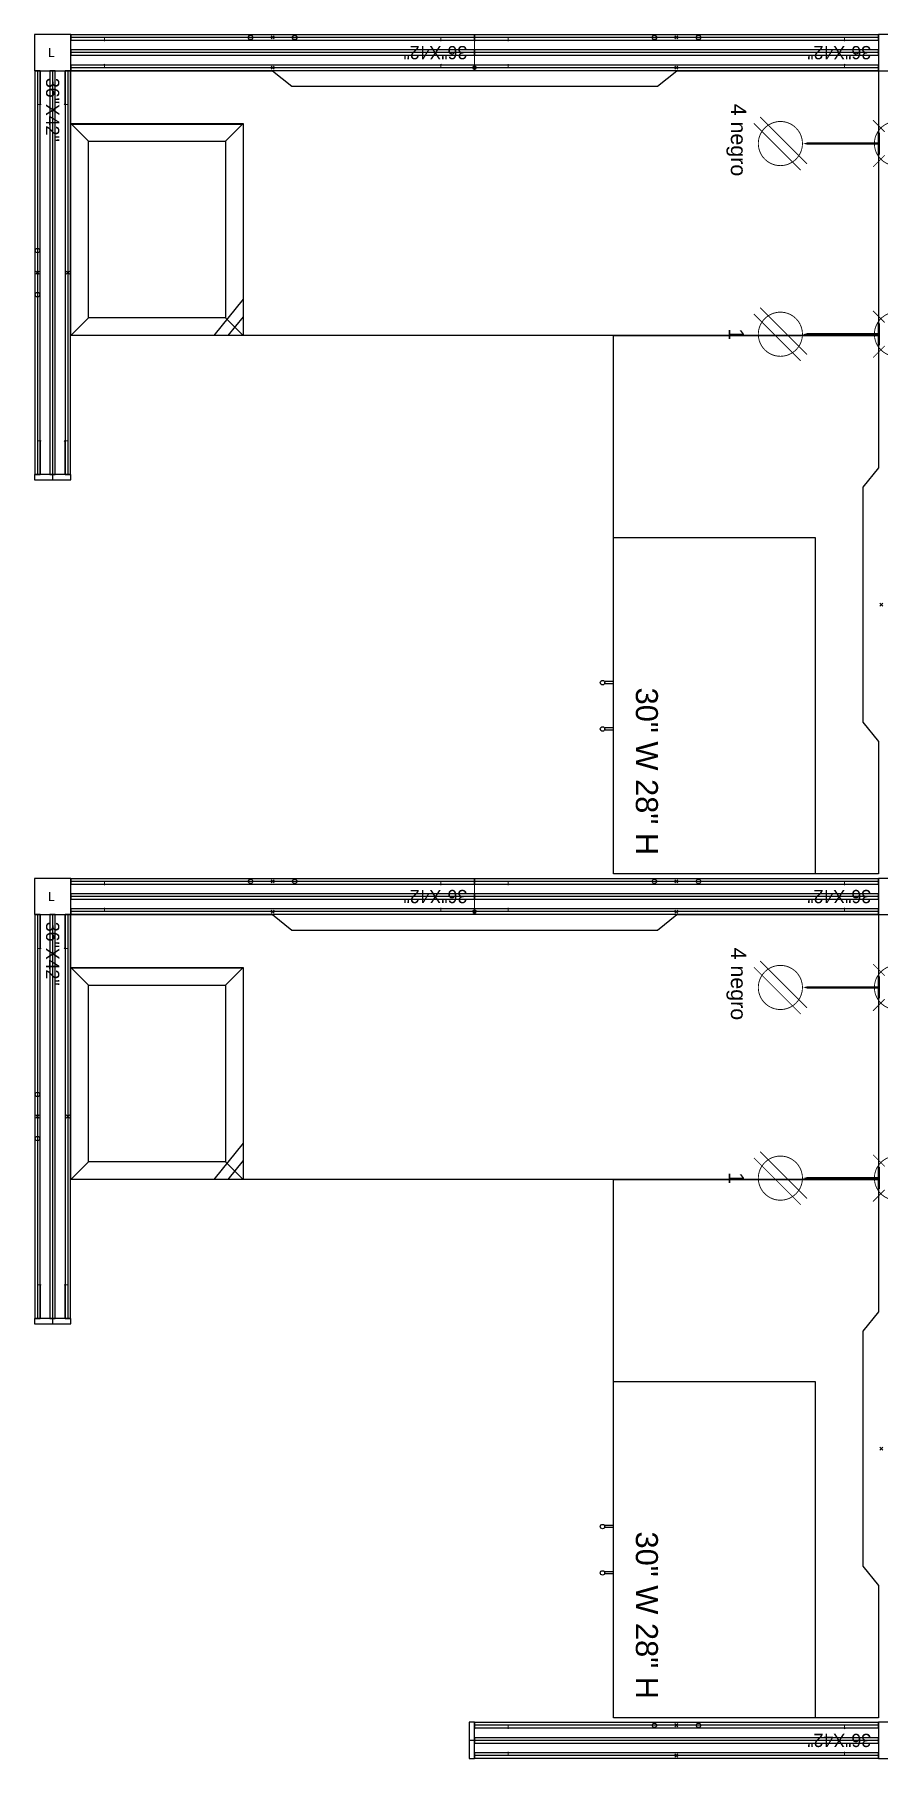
# Model space of a CAD drawing. Extents: x -899 to 851, y -1109 to 411.
# Drawn here: x -891.287 to -889.375, y -589.321 to -585.415 of the extents above; entities that cross this region are included whole.
import ezdxf
from ezdxf.enums import TextEntityAlignment as Align

# ---------------------------------------------------------------- set-up
doc = ezdxf.new("R2010")
doc.units = 0
doc.header["$LTSCALE"] = 24
doc.header["$MEASUREMENT"] = 0
doc.layers.get('0').update_dxf_attribs({"linetype": 'CONTINUOUS'})
for name, color, linetype in [('DD2D', 7, 'CONTINUOUS'), ('DD2D_Geometry', 7, 'CONTINUOUS'), ('ELECTRI', 7, 'CONTINUOUS'), ('ENFASIS NEW', 7, 'CONTINUOUS'), ('PEDESTALESUNIVERSALES', 7, 'CONTINUOUS'), ('S7000', 7, 'CONTINUOUS'), ('ssize', 7, 'CONTINUOUS'), ('TEXT HARNESS', 7, 'CONTINUOUS')]:
    doc.layers.add(name, color=color, linetype=linetype)
doc.styles.add('ARIAL', font='arial.ttf')
doc.styles.get("Standard").update_dxf_attribs({"font": 'acp.shx'})

# ---------------------------------------------------------------- blocks, each defined once
blk = doc.blocks.new('DD101036422D')
at = {"color": 1, "linetype": 'Continuous', "lineweight": 0}
for p, q in [((0, -0.0255), (0, 0.0255)), ((0.0017, 0.0275), (0.0218, 0.0275)), ((0.002, 0.0275), (0.0215, 0.0275)), ((0.0747, 0.0275), (0.0215, 0.0275)), ((0.0747, 0.0275), (0.075, 0.0275)), ((0.0765, 0.026), (0.0765, 0.0343)), ((0.8385, 0.0343), (0.0765, 0.0343)), ((0.8385, 0.0343), (0.8385, 0.026)), ((0.8403, 0.0275), (0.84, 0.0275)), ((0.8403, 0.0275), (0.8935, 0.0275)), ((0.9133, 0.0275), (0.8932, 0.0275)), ((0.913, 0.0275), (0.8935, 0.0275)), ((0.915, -0.0255), (0.915, 0.0255)), ((0.025, -0.0275), (0.002, -0.0275)), ((0.025, -0.0275), (0.0747, -0.0275)), ((0.0747, -0.0275), (0.075, -0.0275)), ((0.0765, -0.0343), (0.0765, -0.026)), ((0.8385, -0.0343), (0.0765, -0.0343)), ((0.8385, -0.026), (0.8385, -0.0343)), ((0.8403, -0.0275), (0.84, -0.0275)), ((0.89, -0.0275), (0.8403, -0.0275)), ((0.89, -0.0275), (0.913, -0.0275))]:
    blk.add_line(p, q, dxfattribs=at)
at = {"color": 1}
for p, q in [((0.454, 0.0379), (0.461, 0.0308)), ((0.454, 0.0308), (0.461, 0.0379)), ((0.454, -0.0379), (0.461, -0.0308)), ((0.454, -0.0308), (0.461, -0.0379))]:
    blk.add_line(p, q, dxfattribs=at)
for centre in [(0.4075, -0.0343), (0.5075, -0.0343)]:
    blk.add_circle(centre, 0.005, dxfattribs=at)
at = {"color": 1, "linetype": 'Continuous', "lineweight": 0}
for centre, radius, start, end in [((0.002, 0.0255), 0.00203, 90, 180), ((0.075, 0.026), 0.00151, 10.021, 90), ((0.075, 0.026), 0.00151, 0, 10.021), ((0.84, 0.026), 0.00151, 90, 169.979), ((0.84, 0.026), 0.00151, 169.979, 180), ((0.84, 0.026), 0.00151, 169.979, 180), ((0.913, 0.0255), 0.00203, 0, 90), ((0.002, -0.0255), 0.00203, 180, 270), ((0.075, -0.026), 0.00151, 270, 349.979), ((0.075, -0.026), 0.00151, 349.979, 0), ((0.84, -0.026), 0.00151, 180, 190.021), ((0.84, -0.026), 0.00151, 180, 190.021), ((0.84, -0.026), 0.00151, 190.021, 270), ((0.913, -0.0255), 0.00203, 270, 0)]:
    blk.add_arc(centre, radius, start, end, dxfattribs=at)
at = {"color": 1}
for p in [(0.4575, 0.0343), (0.4575, -0.0343)]:
    blk.add_point(p, dxfattribs=at)
at = {"insert": (0.0165, 0.0151), "char_height": 0.03, "attachment_point": 1}
blk.add_mtext_dynamic_manual_height_columns('36"X42"', width=75.494015, gutter_width=12.5, heights=[0], dxfattribs=at)
blk = doc.blocks.new('SPACE_DD10103642')
blk.add_blockref('DD101036422D', (0, 0))
blk = doc.blocks.new('DD3021422D')
for p, q in [((0, 0.041), (0, -0.041)), ((0.012, 0.041), (0, 0.041)), ((0.012, -0.041), (0.012, 0.041)), ((0, -0.041), (0.012, -0.041))]:
    blk.add_line(p, q)
blk = doc.blocks.new('SPACE_DD302142')
blk.add_blockref('DD3021422D', (0, 0))
blk = doc.blocks.new('DD40102472AB')
at = {"color": 1}
for p, q in [((0.0035, -0.0035), (-0.0035, 0.0035)), ((0.0035, 0.0035), (-0.0035, -0.0035))]:
    blk.add_line(p, q, dxfattribs=at)
blk.add_lwpolyline([(-0.4142, -0.0417), (0.4142, -0.0417), (0.458, -0.0067), (0.915, -0.0067), (0.915, -0.6067), (-0.915, -0.6067), (-0.915, -0.0067), (-0.458, -0.0067)], close=True)
blk.add_point((0, 0))
blk.add_point((0, 0))
blk.add_point((0, 0), dxfattribs=at)
blk = doc.blocks.new('DD40102448AB')
at = {"color": 1}
for p, q in [((0.0035, -0.0035), (-0.0035, 0.0035)), ((0.0035, 0.0035), (-0.0035, -0.0035))]:
    blk.add_line(p, q, dxfattribs=at)
blk.add_lwpolyline([(-0.2662, -0.0417), (0.2662, -0.0417), (0.31, -0.0067), (0.61, -0.0067), (0.61, -0.6067), (-0.61, -0.6067), (-0.61, -0.0067), (-0.31, -0.0067)], close=True)
blk.add_point((0, 0))
blk.add_point((0, 0))
blk.add_point((0, 0), dxfattribs=at)
blk = doc.blocks.new('PM19F1R1')
for p, q in [((0, -0.3969), (-0.067, -0.479)), ((0, -0.4365), (-0.0347, -0.479))]:
    blk.add_line(p, q)
at = {"color": 0}
blk.add_lwpolyline([(-0.391, 0), (0, 0), (0, -0.479), (-0.391, -0.479)], close=True, dxfattribs=at)
blk = doc.blocks.new('PC1519T')
for p, q in [((-0.351, 0.44), (-0.391, 0.48)), ((-0.04, 0.44), (0, 0.48)), ((-0.351, 0.04), (-0.391, 0)), ((-0.04, 0.04), (0, 0))]:
    blk.add_line(p, q)
for points in [[(-0.391, 0.48), (0, 0.48), (0, 0), (-0.391, 0)], [(-0.351, 0.44), (-0.04, 0.44), (-0.04, 0.04), (-0.351, 0.04)]]:
    blk.add_lwpolyline(points, close=True)
blk = doc.blocks.new('S71103028')
at = {"color": 150}
for p, q in [((0.326, 0), (0.326, -0.02)), ((0.331, 0), (0.331, -0.02)), ((0.431, 0), (0.431, -0.02)), ((0.436, 0), (0.436, -0.02)), ((0.331, -0.02), (0.326, -0.02)), ((0.436, -0.02), (0.431, -0.02)), ((0.436, -0.02), (0.431, -0.02))]:
    blk.add_line(p, q, dxfattribs=at)
blk.add_lwpolyline([(0, 0), (0, 0.457), (0.762, 0.457), (0.762, 0)], close=True, dxfattribs=at)
for centre in [(0.3285, -0.025), (0.4335, -0.025)]:
    blk.add_circle(centre, 0.005, dxfattribs=at)
at = {"layer": 'ssize', "insert": (0.7192, 0.0498), "char_height": 0.05, "attachment_point": 9}
blk.add_mtext('{\\fArial|b0|i0|c0|p34;30" W 28" H}', dxfattribs=at)
blk = doc.blocks.new('829030')
at = {"color": 1, "const_width": 0.002}
for points in [[(0.1385, 0.0265), (0.112, 0.053)], [(0.1915, 0.0265), (0.218, 0.053)], [(0.5705, 0.0265), (0.544, 0.053)], [(0.6235, 0.0265), (0.65, 0.053)], [(0.1385, -0.0265), (0.112, -0.053)], [(0.1915, -0.0265), (0.218, -0.053)], [(0.5705, -0.0265), (0.544, -0.053)], [(0.6235, -0.0265), (0.65, -0.053)]]:
    blk.add_lwpolyline(points, dxfattribs=at)
for points in [[(0.165, -0.05, -1), (0.165, 0.05, -1)], [(0.597, -0.05, 1), (0.597, 0.05, 1)]]:
    blk.add_lwpolyline(points, format="xyb", close=True, dxfattribs=at)
at = {"color": 1}
for points in [[(0.1, 0.009, 0.005, 0.005, 0), (0.118, -0.009, 0.005, 0.005, 0), (0.136, 0.009, 0.005, 0.005, 0), (0.154, -0.009, 0.005, 0.005, 0), (0.172, 0.009, 0.005, 0.005, 0), (0.19, -0.009, 0.005, 0.005, 0), (0.208, 0.009, 0.005, 0.005, 0), (0.226, -0.009, 0.005, 0.005, 0), (0.244, 0.009, 0.005, 0.005, 0), (0.262, -0.009, 0.005, 0.005, 0), (0.28, 0.009, 0.005, 0.005, 0), (0.298, -0.009, 0.005, 0.005, 0), (0.316, 0.009, 0.005, 0.005, 0), (0.334, -0.009, 0.005, 0.005, 0), (0.352, 0.009, 0.005, 0.005, 0), (0.37, -0.009, 0.005, 0.005, 0), (0.388, 0.009, 0.005, 0.005, 0), (0.406, -0.009, 0.005, 0.005, 0), (0.424, 0.009, 0.005, 0.005, 0), (0.442, -0.009, 0.005, 0.005, 0), (0.46, 0.009, 0.005, 0.005, 0), (0.478, -0.009, 0.005, 0.005, 0), (0.496, 0.009, 0.005, 0.005, 0), (0.514, -0.009, 0.005, 0.005, 0), (0.532, 0.009, 0.005, 0.005, 0), (0.55, -0.009, 0, 0, 0)], [(0.676, 0.009, 0.005, 0.005, 0), (0.658, -0.009, 0.005, 0.005, 0), (0.64, 0.009, 0.005, 0.005, 0), (0.622, -0.009, 0.005, 0.005, 0), (0.604, 0.009, 0.005, 0.005, 0), (0.586, -0.009, 0.005, 0.005, 0), (0.568, 0.009, 0.005, 0.005, 0), (0.55, -0.009, 0, 0, 0)]]:
    blk.add_lwpolyline(points, format="xyseb", dxfattribs=at)
blk.add_circle((0, 0), 0.0125, dxfattribs=at)
blk.add_point((0, 0), dxfattribs=at)
at = {"layer": 'TEXT HARNESS', "color": 1, "style": 'ARIAL'}
blk.add_text('30"', height=0.03469, dxfattribs=at).set_placement((0.381, 0.05), align=Align.MIDDLE)
blk = doc.blocks.new('8065E1C')
at = {"color": 1}
for points, const_width in [([(0.025, -0.04), (-0.025, -0.04)], 0.005), ([(-0.0601, -0.309), (0.046, -0.2029)], 0.002), ([(-0.046, -0.3231), (0.0601, -0.217)], 0.002)]:
    blk.add_lwpolyline(points, dxfattribs=dict(at, const_width=const_width))
blk.add_lwpolyline([(0, -0.04, 0.005, 0.005, 0), (0, -0.165, 0.025, 0, 0), (0, -0.2114, 0, 0, 0)], format="xyseb", dxfattribs=at)
at = {"color": 1, "const_width": 0.002}
blk.add_lwpolyline([(-0.05, -0.263, -1), (0.05, -0.263, -1)], format="xyb", close=True, dxfattribs=at)
at = {"color": 1}
blk.add_circle((0, 0), 0.0125, dxfattribs=at)
blk.add_point((0, 0), dxfattribs=at)
at = {"layer": 'TEXT HARNESS', "color": 1, "style": 'ARIAL'}
blk.add_text('1', height=0.0347, dxfattribs=at).set_placement((0, -0.363), align=Align.MIDDLE)
blk = doc.blocks.new('8065E4C')
at = {"color": 1}
for points, const_width in [([(0.025, -0.04), (-0.025, -0.04)], 0.005), ([(-0.0601, -0.309), (0.046, -0.2029)], 0.002), ([(-0.046, -0.3231), (0.0601, -0.217)], 0.002)]:
    blk.add_lwpolyline(points, dxfattribs=dict(at, const_width=const_width))
blk.add_lwpolyline([(0, -0.04, 0.005, 0.005, 0), (0, -0.165, 0.025, 0, 0), (0, -0.2114, 0, 0, 0)], format="xyseb", dxfattribs=at)
at = {"color": 1, "const_width": 0.002}
blk.add_lwpolyline([(-0.05, -0.263, -1), (0.05, -0.263, -1)], format="xyb", close=True, dxfattribs=at)
at = {"color": 1}
blk.add_circle((0, 0), 0.0125, dxfattribs=at)
blk.add_point((0, 0), dxfattribs=at)
at = {"layer": 'TEXT HARNESS', "color": 1, "style": 'ARIAL'}
blk.add_text('4 negro', height=0.03469, dxfattribs=at).set_placement((-0.0081, -0.363), align=Align.MIDDLE)

msp = doc.modelspace()

# ---------------------------------------------------------------- linework, layer by layer
at = {"layer": 'DD2D'}
for p, q in [((-890.2902, -585.4214), (-891.2052, -585.4214)), ((-889.3752, -585.4214), (-890.2902, -585.4214)), ((-891.2052, -585.4557), (-891.2053, -585.4557)), ((-890.2902, -585.4557), (-891.2052, -585.4557)), ((-890.2902, -585.4557), (-891.2052, -585.4557)), ((-890.2902, -585.4557), (-890.2903, -585.4557)), ((-889.3752, -585.4557), (-890.2902, -585.4557)), ((-889.3752, -585.4557), (-890.2902, -585.4557)), ((-891.2805, -585.4967), (-891.2805, -586.4117)), ((-891.2462, -585.4967), (-891.2462, -586.4117)), ((-891.2462, -585.4967), (-891.2462, -586.4117)), ((-891.2119, -585.4967), (-891.2119, -586.4117)), ((-890.2902, -585.49), (-891.2052, -585.49)), ((-889.3752, -585.49), (-890.2902, -585.49)), ((-891.2462, -586.4117), (-891.2462, -586.4237)), ((-890.2902, -587.3334), (-891.2052, -587.3334)), ((-889.3752, -587.3334), (-890.2902, -587.3334)), ((-891.2052, -587.3677), (-891.2053, -587.3677)), ((-890.2902, -587.3677), (-891.2052, -587.3677)), ((-890.2902, -587.3677), (-891.2052, -587.3677)), ((-890.2902, -587.3677), (-890.2903, -587.3677)), ((-889.3752, -587.3677), (-890.2902, -587.3677)), ((-889.3752, -587.3677), (-890.2902, -587.3677)), ((-891.2805, -587.4087), (-891.2805, -588.3237)), ((-891.2462, -587.4087), (-891.2462, -588.3237)), ((-891.2462, -587.4087), (-891.2462, -588.3237)), ((-891.2119, -587.4087), (-891.2119, -588.3237)), ((-890.2902, -587.402), (-891.2052, -587.402)), ((-889.3752, -587.402), (-890.2902, -587.402)), ((-891.2462, -588.3237), (-891.2462, -588.3357)), ((-889.3752, -589.2454), (-890.2902, -589.2454)), ((-890.2902, -589.2797), (-890.3022, -589.2797)), ((-889.3752, -589.2797), (-890.2902, -589.2797)), ((-889.3752, -589.2797), (-890.2902, -589.2797)), ((-889.3752, -589.314), (-890.2902, -589.314))]:
    msp.add_line(p, q, dxfattribs=at)
at = {"layer": 'DD2D_Geometry'}
for points in [[(-891.2052, -585.4147), (-891.2873, -585.4147), (-891.2873, -585.4967), (-891.2052, -585.4967)], [(-890.2902, -585.4154), (-891.2052, -585.4154), (-891.2052, -585.4274), (-890.2902, -585.4274)], [(-890.2902, -585.4154), (-891.2052, -585.4154), (-891.2052, -585.4274), (-890.2902, -585.4274)], [(-890.2902, -585.4154), (-891.2052, -585.4154), (-891.2052, -585.4274), (-890.2902, -585.4274)], [(-890.2902, -585.4154), (-891.2052, -585.4154), (-891.2052, -585.4274), (-890.2902, -585.4274)], [(-890.2902, -585.4154), (-891.2052, -585.4154), (-891.2052, -585.4274), (-890.2902, -585.4274)], [(-890.2902, -585.4154), (-891.2052, -585.4154), (-891.2052, -585.4274), (-890.2902, -585.4274)], [(-890.2902, -585.4154), (-891.2052, -585.4154), (-891.2052, -585.4274), (-890.2902, -585.4274)], [(-890.2902, -585.4154), (-891.2052, -585.4154), (-891.2052, -585.4274), (-890.2902, -585.4274)], [(-890.2902, -585.4154), (-891.2052, -585.4154), (-891.2052, -585.4274), (-890.2902, -585.4274)], [(-890.2902, -585.4154), (-891.2052, -585.4154), (-891.2052, -585.4274), (-890.2902, -585.4274)], [(-889.3752, -585.4154), (-890.2902, -585.4154), (-890.2902, -585.4274), (-889.3752, -585.4274)], [(-889.3752, -585.4154), (-890.2902, -585.4154), (-890.2902, -585.4274), (-889.3752, -585.4274)], [(-889.3752, -585.4154), (-890.2902, -585.4154), (-890.2902, -585.4274), (-889.3752, -585.4274)], [(-889.3752, -585.4154), (-890.2902, -585.4154), (-890.2902, -585.4274), (-889.3752, -585.4274)], [(-889.3752, -585.4154), (-890.2902, -585.4154), (-890.2902, -585.4274), (-889.3752, -585.4274)], [(-889.3752, -585.4154), (-890.2902, -585.4154), (-890.2902, -585.4274), (-889.3752, -585.4274)], [(-889.3752, -585.4154), (-890.2902, -585.4154), (-890.2902, -585.4274), (-889.3752, -585.4274)], [(-889.3752, -585.4154), (-890.2902, -585.4154), (-890.2902, -585.4274), (-889.3752, -585.4274)], [(-889.3752, -585.4154), (-890.2902, -585.4154), (-890.2902, -585.4274), (-889.3752, -585.4274)], [(-889.3752, -585.4154), (-890.2902, -585.4154), (-890.2902, -585.4274), (-889.3752, -585.4274)], [(-889.3752, -585.4147), (-889.3752, -585.4968), (-889.2932, -585.4968), (-889.2932, -585.4147)], [(-890.2902, -585.4497), (-891.2052, -585.4497), (-891.2052, -585.4617), (-890.2902, -585.4617)], [(-890.2902, -585.4497), (-891.2052, -585.4497), (-891.2052, -585.4617), (-890.2902, -585.4617)], [(-890.2902, -585.4497), (-891.2052, -585.4497), (-891.2052, -585.4617), (-890.2902, -585.4617)], [(-890.2902, -585.4497), (-891.2052, -585.4497), (-891.2052, -585.4617), (-890.2902, -585.4617)], [(-890.2902, -585.4497), (-891.2052, -585.4497), (-891.2052, -585.4617), (-890.2902, -585.4617)], [(-890.2902, -585.4497), (-891.2052, -585.4497), (-891.2052, -585.4617), (-890.2902, -585.4617)], [(-890.2902, -585.4497), (-891.2052, -585.4497), (-891.2052, -585.4617), (-890.2902, -585.4617)], [(-890.2902, -585.484), (-891.2052, -585.484), (-891.2052, -585.496), (-890.2902, -585.496)], [(-890.2902, -585.484), (-891.2052, -585.484), (-891.2052, -585.496), (-890.2902, -585.496)], [(-890.2902, -585.484), (-891.2052, -585.484), (-891.2052, -585.496), (-890.2902, -585.496)], [(-890.2902, -585.484), (-891.2052, -585.484), (-891.2052, -585.496), (-890.2902, -585.496)], [(-890.2902, -585.484), (-891.2052, -585.484), (-891.2052, -585.496), (-890.2902, -585.496)], [(-890.2902, -585.484), (-891.2052, -585.484), (-891.2052, -585.496), (-890.2902, -585.496)], [(-890.2902, -585.484), (-891.2052, -585.484), (-891.2052, -585.496), (-890.2902, -585.496)], [(-890.2902, -585.484), (-891.2052, -585.484), (-891.2052, -585.496), (-890.2902, -585.496)], [(-890.2902, -585.484), (-891.2052, -585.484), (-891.2052, -585.496), (-890.2902, -585.496)], [(-890.2902, -585.484), (-891.2052, -585.484), (-891.2052, -585.496), (-890.2902, -585.496)], [(-890.2903, -585.4557), (-890.2902, -585.4557), (-890.2902, -585.4557), (-890.2903, -585.4557)], [(-889.3752, -585.4497), (-890.2902, -585.4497), (-890.2902, -585.4617), (-889.3752, -585.4617)], [(-889.3752, -585.4497), (-890.2902, -585.4497), (-890.2902, -585.4617), (-889.3752, -585.4617)], [(-889.3752, -585.4497), (-890.2902, -585.4497), (-890.2902, -585.4617), (-889.3752, -585.4617)], [(-889.3752, -585.4497), (-890.2902, -585.4497), (-890.2902, -585.4617), (-889.3752, -585.4617)], [(-889.3752, -585.4497), (-890.2902, -585.4497), (-890.2902, -585.4617), (-889.3752, -585.4617)], [(-889.3752, -585.4497), (-890.2902, -585.4497), (-890.2902, -585.4617), (-889.3752, -585.4617)], [(-889.3752, -585.4497), (-890.2902, -585.4497), (-890.2902, -585.4617), (-889.3752, -585.4617)], [(-889.3752, -585.484), (-890.2902, -585.484), (-890.2902, -585.496), (-889.3752, -585.496)], [(-889.3752, -585.484), (-890.2902, -585.484), (-890.2902, -585.496), (-889.3752, -585.496)], [(-889.3752, -585.484), (-890.2902, -585.484), (-890.2902, -585.496), (-889.3752, -585.496)], [(-889.3752, -585.484), (-890.2902, -585.484), (-890.2902, -585.496), (-889.3752, -585.496)], [(-889.3752, -585.484), (-890.2902, -585.484), (-890.2902, -585.496), (-889.3752, -585.496)], [(-889.3752, -585.484), (-890.2902, -585.484), (-890.2902, -585.496), (-889.3752, -585.496)], [(-889.3752, -585.484), (-890.2902, -585.484), (-890.2902, -585.496), (-889.3752, -585.496)], [(-889.3752, -585.484), (-890.2902, -585.484), (-890.2902, -585.496), (-889.3752, -585.496)], [(-889.3752, -585.484), (-890.2902, -585.484), (-890.2902, -585.496), (-889.3752, -585.496)], [(-889.3752, -585.484), (-890.2902, -585.484), (-890.2902, -585.496), (-889.3752, -585.496)], [(-891.2865, -585.4967), (-891.2865, -586.4117), (-891.2745, -586.4117), (-891.2745, -585.4967)], [(-891.2865, -585.4967), (-891.2865, -586.4117), (-891.2745, -586.4117), (-891.2745, -585.4967)], [(-891.2865, -585.4967), (-891.2865, -586.4117), (-891.2745, -586.4117), (-891.2745, -585.4967)], [(-891.2865, -585.4967), (-891.2865, -586.4117), (-891.2745, -586.4117), (-891.2745, -585.4967)], [(-891.2865, -585.4967), (-891.2865, -586.4117), (-891.2745, -586.4117), (-891.2745, -585.4967)], [(-891.2865, -585.4967), (-891.2865, -586.4117), (-891.2745, -586.4117), (-891.2745, -585.4967)], [(-891.2865, -585.4967), (-891.2865, -586.4117), (-891.2745, -586.4117), (-891.2745, -585.4967)], [(-891.2865, -585.4967), (-891.2865, -586.4117), (-891.2745, -586.4117), (-891.2745, -585.4967)], [(-891.2865, -585.4967), (-891.2865, -586.4117), (-891.2745, -586.4117), (-891.2745, -585.4967)], [(-891.2865, -585.4967), (-891.2865, -586.4117), (-891.2745, -586.4117), (-891.2745, -585.4967)], [(-891.2522, -585.4967), (-891.2522, -586.4117), (-891.2402, -586.4117), (-891.2402, -585.4967)], [(-891.2522, -585.4967), (-891.2522, -586.4117), (-891.2402, -586.4117), (-891.2402, -585.4967)], [(-891.2522, -585.4967), (-891.2522, -586.4117), (-891.2402, -586.4117), (-891.2402, -585.4967)], [(-891.2522, -585.4967), (-891.2522, -586.4117), (-891.2402, -586.4117), (-891.2402, -585.4967)], [(-891.2522, -585.4967), (-891.2522, -586.4117), (-891.2402, -586.4117), (-891.2402, -585.4967)], [(-891.2522, -585.4967), (-891.2522, -586.4117), (-891.2402, -586.4117), (-891.2402, -585.4967)], [(-891.2522, -585.4967), (-891.2522, -586.4117), (-891.2402, -586.4117), (-891.2402, -585.4967)], [(-891.2179, -585.4967), (-891.2179, -586.4117), (-891.2059, -586.4117), (-891.2059, -585.4967)], [(-891.2179, -585.4967), (-891.2179, -586.4117), (-891.2059, -586.4117), (-891.2059, -585.4967)], [(-891.2179, -585.4967), (-891.2179, -586.4117), (-891.2059, -586.4117), (-891.2059, -585.4967)], [(-891.2179, -585.4967), (-891.2179, -586.4117), (-891.2059, -586.4117), (-891.2059, -585.4967)], [(-891.2179, -585.4967), (-891.2179, -586.4117), (-891.2059, -586.4117), (-891.2059, -585.4967)], [(-891.2179, -585.4967), (-891.2179, -586.4117), (-891.2059, -586.4117), (-891.2059, -585.4967)], [(-891.2179, -585.4967), (-891.2179, -586.4117), (-891.2059, -586.4117), (-891.2059, -585.4967)], [(-891.2179, -585.4967), (-891.2179, -586.4117), (-891.2059, -586.4117), (-891.2059, -585.4967)], [(-891.2179, -585.4967), (-891.2179, -586.4117), (-891.2059, -586.4117), (-891.2059, -585.4967)], [(-891.2179, -585.4967), (-891.2179, -586.4117), (-891.2059, -586.4117), (-891.2059, -585.4967)], [(-891.2052, -587.3267), (-891.2873, -587.3267), (-891.2873, -587.4087), (-891.2052, -587.4087)], [(-890.2902, -587.3274), (-891.2052, -587.3274), (-891.2052, -587.3394), (-890.2902, -587.3394)], [(-890.2902, -587.3274), (-891.2052, -587.3274), (-891.2052, -587.3394), (-890.2902, -587.3394)], [(-890.2902, -587.3274), (-891.2052, -587.3274), (-891.2052, -587.3394), (-890.2902, -587.3394)], [(-890.2902, -587.3274), (-891.2052, -587.3274), (-891.2052, -587.3394), (-890.2902, -587.3394)], [(-890.2902, -587.3274), (-891.2052, -587.3274), (-891.2052, -587.3394), (-890.2902, -587.3394)], [(-890.2902, -587.3274), (-891.2052, -587.3274), (-891.2052, -587.3394), (-890.2902, -587.3394)], [(-890.2902, -587.3274), (-891.2052, -587.3274), (-891.2052, -587.3394), (-890.2902, -587.3394)], [(-890.2902, -587.3274), (-891.2052, -587.3274), (-891.2052, -587.3394), (-890.2902, -587.3394)], [(-890.2902, -587.3274), (-891.2052, -587.3274), (-891.2052, -587.3394), (-890.2902, -587.3394)], [(-890.2902, -587.3274), (-891.2052, -587.3274), (-891.2052, -587.3394), (-890.2902, -587.3394)], [(-889.3752, -587.3274), (-890.2902, -587.3274), (-890.2902, -587.3394), (-889.3752, -587.3394)], [(-889.3752, -587.3274), (-890.2902, -587.3274), (-890.2902, -587.3394), (-889.3752, -587.3394)], [(-889.3752, -587.3274), (-890.2902, -587.3274), (-890.2902, -587.3394), (-889.3752, -587.3394)], [(-889.3752, -587.3274), (-890.2902, -587.3274), (-890.2902, -587.3394), (-889.3752, -587.3394)], [(-889.3752, -587.3274), (-890.2902, -587.3274), (-890.2902, -587.3394), (-889.3752, -587.3394)], [(-889.3752, -587.3274), (-890.2902, -587.3274), (-890.2902, -587.3394), (-889.3752, -587.3394)], [(-889.3752, -587.3274), (-890.2902, -587.3274), (-890.2902, -587.3394), (-889.3752, -587.3394)], [(-889.3752, -587.3274), (-890.2902, -587.3274), (-890.2902, -587.3394), (-889.3752, -587.3394)], [(-889.3752, -587.3274), (-890.2902, -587.3274), (-890.2902, -587.3394), (-889.3752, -587.3394)], [(-889.3752, -587.3274), (-890.2902, -587.3274), (-890.2902, -587.3394), (-889.3752, -587.3394)], [(-889.3752, -587.3267), (-889.3752, -587.4088), (-889.2932, -587.4088), (-889.2932, -587.3267)], [(-890.2902, -587.3617), (-891.2052, -587.3617), (-891.2052, -587.3737), (-890.2902, -587.3737)], [(-890.2902, -587.3617), (-891.2052, -587.3617), (-891.2052, -587.3737), (-890.2902, -587.3737)], [(-890.2902, -587.3617), (-891.2052, -587.3617), (-891.2052, -587.3737), (-890.2902, -587.3737)], [(-890.2902, -587.3617), (-891.2052, -587.3617), (-891.2052, -587.3737), (-890.2902, -587.3737)], [(-890.2902, -587.3617), (-891.2052, -587.3617), (-891.2052, -587.3737), (-890.2902, -587.3737)], [(-890.2902, -587.3617), (-891.2052, -587.3617), (-891.2052, -587.3737), (-890.2902, -587.3737)], [(-890.2902, -587.3617), (-891.2052, -587.3617), (-891.2052, -587.3737), (-890.2902, -587.3737)], [(-890.2902, -587.396), (-891.2052, -587.396), (-891.2052, -587.408), (-890.2902, -587.408)], [(-890.2902, -587.396), (-891.2052, -587.396), (-891.2052, -587.408), (-890.2902, -587.408)], [(-890.2902, -587.396), (-891.2052, -587.396), (-891.2052, -587.408), (-890.2902, -587.408)], [(-890.2902, -587.396), (-891.2052, -587.396), (-891.2052, -587.408), (-890.2902, -587.408)], [(-890.2902, -587.396), (-891.2052, -587.396), (-891.2052, -587.408), (-890.2902, -587.408)], [(-890.2902, -587.396), (-891.2052, -587.396), (-891.2052, -587.408), (-890.2902, -587.408)], [(-890.2902, -587.396), (-891.2052, -587.396), (-891.2052, -587.408), (-890.2902, -587.408)], [(-890.2902, -587.396), (-891.2052, -587.396), (-891.2052, -587.408), (-890.2902, -587.408)], [(-890.2902, -587.396), (-891.2052, -587.396), (-891.2052, -587.408), (-890.2902, -587.408)], [(-890.2902, -587.396), (-891.2052, -587.396), (-891.2052, -587.408), (-890.2902, -587.408)], [(-890.2903, -587.3677), (-890.2902, -587.3677), (-890.2902, -587.3677), (-890.2903, -587.3677)], [(-889.3752, -587.3617), (-890.2902, -587.3617), (-890.2902, -587.3737), (-889.3752, -587.3737)], [(-889.3752, -587.3617), (-890.2902, -587.3617), (-890.2902, -587.3737), (-889.3752, -587.3737)], [(-889.3752, -587.3617), (-890.2902, -587.3617), (-890.2902, -587.3737), (-889.3752, -587.3737)], [(-889.3752, -587.3617), (-890.2902, -587.3617), (-890.2902, -587.3737), (-889.3752, -587.3737)], [(-889.3752, -587.3617), (-890.2902, -587.3617), (-890.2902, -587.3737), (-889.3752, -587.3737)], [(-889.3752, -587.3617), (-890.2902, -587.3617), (-890.2902, -587.3737), (-889.3752, -587.3737)], [(-889.3752, -587.3617), (-890.2902, -587.3617), (-890.2902, -587.3737), (-889.3752, -587.3737)], [(-889.3752, -587.396), (-890.2902, -587.396), (-890.2902, -587.408), (-889.3752, -587.408)], [(-889.3752, -587.396), (-890.2902, -587.396), (-890.2902, -587.408), (-889.3752, -587.408)], [(-889.3752, -587.396), (-890.2902, -587.396), (-890.2902, -587.408), (-889.3752, -587.408)], [(-889.3752, -587.396), (-890.2902, -587.396), (-890.2902, -587.408), (-889.3752, -587.408)], [(-889.3752, -587.396), (-890.2902, -587.396), (-890.2902, -587.408), (-889.3752, -587.408)], [(-889.3752, -587.396), (-890.2902, -587.396), (-890.2902, -587.408), (-889.3752, -587.408)], [(-889.3752, -587.396), (-890.2902, -587.396), (-890.2902, -587.408), (-889.3752, -587.408)], [(-889.3752, -587.396), (-890.2902, -587.396), (-890.2902, -587.408), (-889.3752, -587.408)], [(-889.3752, -587.396), (-890.2902, -587.396), (-890.2902, -587.408), (-889.3752, -587.408)], [(-889.3752, -587.396), (-890.2902, -587.396), (-890.2902, -587.408), (-889.3752, -587.408)], [(-891.2865, -587.4087), (-891.2865, -588.3237), (-891.2745, -588.3237), (-891.2745, -587.4087)], [(-891.2865, -587.4087), (-891.2865, -588.3237), (-891.2745, -588.3237), (-891.2745, -587.4087)], [(-891.2865, -587.4087), (-891.2865, -588.3237), (-891.2745, -588.3237), (-891.2745, -587.4087)], [(-891.2865, -587.4087), (-891.2865, -588.3237), (-891.2745, -588.3237), (-891.2745, -587.4087)], [(-891.2865, -587.4087), (-891.2865, -588.3237), (-891.2745, -588.3237), (-891.2745, -587.4087)], [(-891.2865, -587.4087), (-891.2865, -588.3237), (-891.2745, -588.3237), (-891.2745, -587.4087)], [(-891.2865, -587.4087), (-891.2865, -588.3237), (-891.2745, -588.3237), (-891.2745, -587.4087)], [(-891.2865, -587.4087), (-891.2865, -588.3237), (-891.2745, -588.3237), (-891.2745, -587.4087)], [(-891.2865, -587.4087), (-891.2865, -588.3237), (-891.2745, -588.3237), (-891.2745, -587.4087)], [(-891.2865, -587.4087), (-891.2865, -588.3237), (-891.2745, -588.3237), (-891.2745, -587.4087)], [(-891.2522, -587.4087), (-891.2522, -588.3237), (-891.2402, -588.3237), (-891.2402, -587.4087)], [(-891.2522, -587.4087), (-891.2522, -588.3237), (-891.2402, -588.3237), (-891.2402, -587.4087)], [(-891.2522, -587.4087), (-891.2522, -588.3237), (-891.2402, -588.3237), (-891.2402, -587.4087)], [(-891.2522, -587.4087), (-891.2522, -588.3237), (-891.2402, -588.3237), (-891.2402, -587.4087)], [(-891.2522, -587.4087), (-891.2522, -588.3237), (-891.2402, -588.3237), (-891.2402, -587.4087)], [(-891.2522, -587.4087), (-891.2522, -588.3237), (-891.2402, -588.3237), (-891.2402, -587.4087)], [(-891.2522, -587.4087), (-891.2522, -588.3237), (-891.2402, -588.3237), (-891.2402, -587.4087)], [(-891.2179, -587.4087), (-891.2179, -588.3237), (-891.2059, -588.3237), (-891.2059, -587.4087)], [(-891.2179, -587.4087), (-891.2179, -588.3237), (-891.2059, -588.3237), (-891.2059, -587.4087)], [(-891.2179, -587.4087), (-891.2179, -588.3237), (-891.2059, -588.3237), (-891.2059, -587.4087)], [(-891.2179, -587.4087), (-891.2179, -588.3237), (-891.2059, -588.3237), (-891.2059, -587.4087)], [(-891.2179, -587.4087), (-891.2179, -588.3237), (-891.2059, -588.3237), (-891.2059, -587.4087)], [(-891.2179, -587.4087), (-891.2179, -588.3237), (-891.2059, -588.3237), (-891.2059, -587.4087)], [(-891.2179, -587.4087), (-891.2179, -588.3237), (-891.2059, -588.3237), (-891.2059, -587.4087)], [(-891.2179, -587.4087), (-891.2179, -588.3237), (-891.2059, -588.3237), (-891.2059, -587.4087)], [(-891.2179, -587.4087), (-891.2179, -588.3237), (-891.2059, -588.3237), (-891.2059, -587.4087)], [(-891.2179, -587.4087), (-891.2179, -588.3237), (-891.2059, -588.3237), (-891.2059, -587.4087)], [(-889.3752, -589.2394), (-890.2902, -589.2394), (-890.2902, -589.2514), (-889.3752, -589.2514)], [(-889.3752, -589.2394), (-890.2902, -589.2394), (-890.2902, -589.2514), (-889.3752, -589.2514)], [(-889.3752, -589.2394), (-890.2902, -589.2394), (-890.2902, -589.2514), (-889.3752, -589.2514)], [(-889.3752, -589.2394), (-890.2902, -589.2394), (-890.2902, -589.2514), (-889.3752, -589.2514)], [(-889.3752, -589.2394), (-890.2902, -589.2394), (-890.2902, -589.2514), (-889.3752, -589.2514)], [(-889.3752, -589.2394), (-890.2902, -589.2394), (-890.2902, -589.2514), (-889.3752, -589.2514)], [(-889.3752, -589.2394), (-890.2902, -589.2394), (-890.2902, -589.2514), (-889.3752, -589.2514)], [(-889.3752, -589.2394), (-890.2902, -589.2394), (-890.2902, -589.2514), (-889.3752, -589.2514)], [(-889.3752, -589.2394), (-890.2902, -589.2394), (-890.2902, -589.2514), (-889.3752, -589.2514)], [(-889.3752, -589.2394), (-890.2902, -589.2394), (-890.2902, -589.2514), (-889.3752, -589.2514)], [(-889.3752, -589.2737), (-890.2902, -589.2737), (-890.2902, -589.2857), (-889.3752, -589.2857)], [(-889.3752, -589.2737), (-890.2902, -589.2737), (-890.2902, -589.2857), (-889.3752, -589.2857)], [(-889.3752, -589.2737), (-890.2902, -589.2737), (-890.2902, -589.2857), (-889.3752, -589.2857)], [(-889.3752, -589.2737), (-890.2902, -589.2737), (-890.2902, -589.2857), (-889.3752, -589.2857)], [(-889.3752, -589.2737), (-890.2902, -589.2737), (-890.2902, -589.2857), (-889.3752, -589.2857)], [(-889.3752, -589.2737), (-890.2902, -589.2737), (-890.2902, -589.2857), (-889.3752, -589.2857)], [(-889.3752, -589.2737), (-890.2902, -589.2737), (-890.2902, -589.2857), (-889.3752, -589.2857)], [(-889.3752, -589.2387), (-889.3752, -589.3208), (-889.2932, -589.3208), (-889.2932, -589.2387)], [(-889.3752, -589.308), (-890.2902, -589.308), (-890.2902, -589.32), (-889.3752, -589.32)], [(-889.3752, -589.308), (-890.2902, -589.308), (-890.2902, -589.32), (-889.3752, -589.32)], [(-889.3752, -589.308), (-890.2902, -589.308), (-890.2902, -589.32), (-889.3752, -589.32)], [(-889.3752, -589.308), (-890.2902, -589.308), (-890.2902, -589.32), (-889.3752, -589.32)], [(-889.3752, -589.308), (-890.2902, -589.308), (-890.2902, -589.32), (-889.3752, -589.32)], [(-889.3752, -589.308), (-890.2902, -589.308), (-890.2902, -589.32), (-889.3752, -589.32)], [(-889.3752, -589.308), (-890.2902, -589.308), (-890.2902, -589.32), (-889.3752, -589.32)], [(-889.3752, -589.308), (-890.2902, -589.308), (-890.2902, -589.32), (-889.3752, -589.32)], [(-889.3752, -589.308), (-890.2902, -589.308), (-890.2902, -589.32), (-889.3752, -589.32)], [(-889.3752, -589.308), (-890.2902, -589.308), (-890.2902, -589.32), (-889.3752, -589.32)]]:
    msp.add_lwpolyline(points, close=True, dxfattribs=at)

# ---------------------------------------------------------------- block references
for name, p, rotation in [('SPACE_DD10103642', (-890.2902, -585.4557), 180), ('SPACE_DD10103642', (-889.3752, -585.4557), 180), ('SPACE_DD10103642', (-891.2462, -585.4967), 270), ('SPACE_DD302142', (-891.2462, -586.4117), 270), ('SPACE_DD10103642', (-890.2902, -587.3677), 180), ('SPACE_DD10103642', (-889.3752, -587.3677), 180), ('SPACE_DD10103642', (-891.2462, -587.4087), 270), ('SPACE_DD302142', (-891.2462, -588.3237), 270), ('SPACE_DD302142', (-890.2902, -589.2797), 180), ('SPACE_DD10103642', (-889.3752, -589.2797), 180)]:
    msp.add_blockref(name, p, dxfattribs=dict(at, rotation=rotation))
at = {"layer": 'ELECTRI', "rotation": 270}
for name, p in [('829030', (-889.3342, -585.4968)), ('8065E4C', (-889.3342, -585.6618)), ('8065E1C', (-889.3342, -586.0938)), ('829030', (-889.3342, -587.4088)), ('8065E4C', (-889.3342, -587.5738)), ('8065E1C', (-889.3342, -588.0058))]:
    msp.add_blockref(name, p, dxfattribs=at)
at = {"layer": 'ENFASIS NEW'}
for p in [(-890.2902, -585.49), (-890.2902, -587.402)]:
    msp.add_blockref('DD40102472AB', p, dxfattribs=at)
at = {"layer": 'ENFASIS NEW', "rotation": 270}
for p in [(-889.3685, -586.7067), (-889.3685, -588.6187)]:
    msp.add_blockref('DD40102448AB', p, dxfattribs=at)
at = {"layer": 'PEDESTALESUNIVERSALES'}
for name, p in [('PC1519T', (-890.8142, -586.0967)), ('PM19F1R1', (-890.8142, -585.6177)), ('PC1519T', (-890.8142, -588.0087)), ('PM19F1R1', (-890.8142, -587.5297))]:
    msp.add_blockref(name, p, dxfattribs=at)
at = {"layer": 'S7000', "rotation": 270}
for p in [(-889.9752, -586.5547), (-889.9752, -588.4667)]:
    msp.add_blockref('S71103028', p, dxfattribs=at)

# ---------------------------------------------------------------- texts
at = {"layer": 'DD2D_Geometry'}
for p in [(-891.2564, -585.4659), (-891.2564, -587.3779)]:
    msp.add_text('L', height=0.0205, dxfattribs=at).set_placement(p)

doc.saveas('drawing.dxf')
